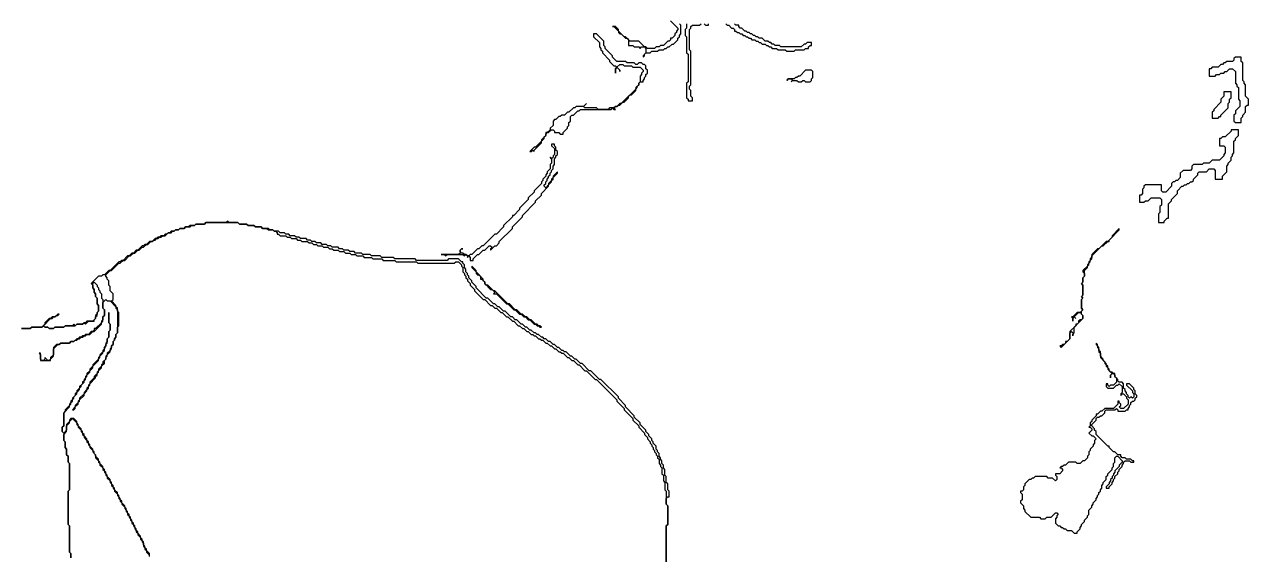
# Model space of a CAD drawing. Header units: metres. Extents: x 0 to 1000, y 0 to 1405.
# Drawn here: x 401.7 to 612.5, y 959.8 to 1051.1 of the extents above; entities that cross this region are included whole.
import ezdxf

# ---------------------------------------------------------------- set-up
doc = ezdxf.new("R2010")
doc.units = ezdxf.units.M

msp = doc.modelspace()

# ---------------------------------------------------------------- linework, layer by layer
for points in [[(513, 1051.75), (514.25, 1050.5), (514.25, 1050.25), (514, 1050), (514, 1049.75), (513.75, 1049.5), (513.75, 1049.25), (513.25, 1048.75), (513, 1048.75), (513, 1048.5), (512.75, 1048.25), (512.5, 1048.25), (511.75, 1047.5), (511.25, 1047.5), (511, 1047.25), (510.5, 1047.25), (510.25, 1047), (509, 1047), (508.75, 1047.25), (508.5, 1047.25), (507.5, 1048.25), (506, 1048.25), (505.25, 1049), (505, 1049), (504, 1050), (504, 1050.25), (503.5, 1050.75), (503, 1050.75), (503.25, 1050.75), (504, 1050), (504, 1049.75), (504.25, 1049.5), (504.5, 1049.5), (505.25, 1048.75), (505.5, 1048.75), (505.75, 1048.5), (505.75, 1047.5), (506.5, 1047.5), (506.75, 1047.25), (507.5, 1047.25), (507.75, 1047), (508, 1047.25), (508.5, 1047.25), (508.75, 1047), (508.75, 1046.25), (508.25, 1045.75), (508.25, 1045.5), (508.5, 1045.75), (508.5, 1046), (508.75, 1046.25), (509.5, 1046.25), (509.75, 1046.5), (510.75, 1046.5), (511, 1046.75), (511.75, 1046.75), (512, 1047), (512.25, 1047), (512.5, 1047.25), (512.75, 1047.25), (513.25, 1047.75), (513.5, 1047.75), (514.25, 1048.5), (514.25, 1048.75), (514.5, 1049), (514.5, 1049.25), (514.75, 1049.5), (514.75, 1051), (514.5, 1051.25)], [(515.75, 1051.25), (515.75, 1050.5), (515.5, 1050.25), (515.5, 1049.25), (515.75, 1049), (515.75, 1046.25), (516, 1046), (516, 1041.25), (515.75, 1041), (515.75, 1038.5), (516, 1038.25), (516, 1038), (516.75, 1038), (516.75, 1038.5), (516.5, 1038.75), (516.5, 1039.75), (516.25, 1040), (516.25, 1040.5), (516.5, 1040.75), (516.5, 1046.5), (516.25, 1046.75), (516.25, 1050.25), (516.5, 1050.5), (516.5, 1050.75), (516.75, 1051), (518, 1051), (518.25, 1051.25)], [(518.75, 1051.25), (519, 1051), (519.5, 1051), (519.5, 1051.25)], [(522.5, 1051.25), (522.75, 1051), (523, 1051), (523.5, 1050.5), (523.75, 1050.5), (524, 1050.25), (524, 1050), (524.25, 1050), (524.5, 1049.75), (524.75, 1049.75), (525, 1049.5), (525.25, 1049.5), (525.5, 1049.25), (525.75, 1049.25), (526, 1049), (526.25, 1049), (526.5, 1048.75), (526.75, 1048.75), (527, 1048.5), (527.5, 1048.5), (527.75, 1048.25), (528, 1048.25), (528.25, 1048), (528.5, 1048), (528.75, 1047.75), (529.25, 1047.75), (529.5, 1047.5), (529.75, 1047.5), (530, 1047.25), (530.25, 1047.25), (530.5, 1047), (531.25, 1047), (531.5, 1046.75), (532.75, 1046.75), (533, 1046.5), (534.25, 1046.5), (534.5, 1046.75), (536, 1046.75), (536.25, 1047), (536.75, 1047), (536.75, 1047.25), (537, 1047.5), (537.25, 1047.5), (537.25, 1048), (536.5, 1048), (536.25, 1047.75), (536, 1047.75), (535.5, 1047.25), (532, 1047.25), (531.75, 1047.5), (531, 1047.5), (530.75, 1047.75), (530.5, 1047.75), (530.25, 1048), (530, 1048), (529.75, 1048.25), (529.25, 1048.25), (528.75, 1048.75), (528.25, 1048.75), (528, 1049), (527.75, 1049), (527.5, 1049.25), (527.25, 1049.25), (527, 1049.5), (526.75, 1049.5), (526.5, 1049.75), (526.25, 1049.75), (526, 1050), (525.75, 1050), (525.25, 1050.5), (525, 1050.5), (524.75, 1050.75), (524.75, 1051), (524.25, 1051), (524, 1051.25)], [(512.25, 954.75), (512.25, 964.75), (512.5, 965), (512.5, 968.25), (512.25, 968.5), (512.25, 969.5), (512.5, 969.75), (512.75, 969.75), (512.75, 970.75), (512.5, 971), (512.5, 972), (512.25, 972.25), (512.25, 973.25), (512, 973.5), (512, 974.5), (511.75, 974.75), (511.75, 975.25), (511.5, 975.5), (511.5, 976), (511.25, 976.25), (511.25, 976.5), (511, 976.75), (511, 977.25), (510.75, 977.5), (510.75, 977.75), (510.5, 978), (510.5, 978.5), (510, 979), (510, 979.25), (509.75, 979.5), (509.75, 979.75), (509.25, 980.25), (509.25, 980.5), (508.75, 981), (508.75, 981.25), (507.75, 982.25), (507.75, 982.5), (506.75, 983.5), (506.75, 983.75), (505.25, 985.25), (505.25, 985.5), (504, 986.75), (504, 987), (501, 990), (500.75, 990), (499.25, 991.5), (499, 991.5), (497.75, 992.75), (497.5, 992.75), (496.75, 993.5), (496.5, 993.5), (496, 994), (495.75, 994), (495, 994.75), (494.75, 994.75), (494.5, 995), (494.25, 995), (493.75, 995.5), (493.5, 995.5), (493, 996), (492.75, 996), (492.25, 996.5), (492, 996.5), (491.5, 997), (491.25, 997), (491, 997.25), (490.75, 997.25), (490.25, 997.75), (490, 997.75), (489.75, 998), (489.5, 998), (489, 998.5), (488.75, 998.5), (488.25, 999), (488, 999), (487.5, 999.5), (487.25, 999.5), (486.5, 1000.25), (486.25, 1000.25), (485.75, 1000.75), (485.5, 1000.75), (484.5, 1001.75), (484.25, 1001.75), (483.5, 1002.5), (483.25, 1002.5), (482.75, 1003), (482.5, 1003), (481.5, 1004), (481.25, 1004), (479.5, 1005.75), (479.5, 1006), (478.75, 1006.75), (478.75, 1007), (478.25, 1007.5), (478.25, 1007.75), (478, 1008), (478, 1008.25), (477.75, 1008.5), (477.75, 1009), (477.5, 1009.25), (477.5, 1009.75), (477.25, 1010), (477.25, 1010.25), (477, 1010.25), (476.5, 1010.75), (474.75, 1010.75), (474.5, 1010.5), (469.25, 1010.5), (469, 1010.75), (465.5, 1010.75), (465.25, 1011), (463.25, 1011), (463, 1011.25), (461.5, 1011.25), (461.25, 1011.5), (460, 1011.5), (459.75, 1011.75), (458.75, 1011.75), (458.5, 1012), (457.75, 1012), (457.5, 1012.25), (456.75, 1012.25), (456.5, 1012.5), (456, 1012.5), (455.75, 1012.75), (454.75, 1012.75), (454.5, 1013), (454, 1013), (453.75, 1013.25), (453, 1013.25), (452.75, 1013.5), (452, 1013.5), (451.75, 1013.75), (451.25, 1013.75), (451, 1014), (450.5, 1014), (450.25, 1014.25), (449.25, 1014.25), (449, 1014.5), (448.5, 1014.5), (448.25, 1014.75), (447.5, 1014.75), (447.25, 1015), (446.75, 1015), (446.5, 1015.25), (445.75, 1015.25), (445.5, 1015.5), (444.75, 1015.5), (444.5, 1015.75), (444, 1015.75), (443.75, 1016), (442.75, 1016), (442.5, 1016.25), (441.5, 1016.25), (441.25, 1016.5), (440.25, 1016.5), (440, 1016.75), (438.75, 1016.75), (438.5, 1017), (437, 1017), (436.75, 1017.25), (436.5, 1017), (433, 1017), (432.75, 1016.75), (431.25, 1016.75), (431, 1016.5), (430.25, 1016.5), (430, 1016.25), (429.5, 1016.25), (429.25, 1016), (428.5, 1016), (428.25, 1015.75), (427.75, 1015.75), (427.5, 1015.5), (427, 1015.5), (426.75, 1015.25), (426.5, 1015.25), (426.25, 1015), (426, 1015), (425.75, 1014.75), (425.25, 1014.75), (425, 1014.5), (424.75, 1014.5), (424.5, 1014.25), (424.25, 1014.25), (423.75, 1013.75), (423.25, 1013.75), (422.75, 1013.25), (422.5, 1013.25), (422.25, 1013), (422, 1013), (421.25, 1012.25), (421, 1012.25), (420.5, 1011.75), (420.25, 1011.75), (419.75, 1011.25), (419.5, 1011.25), (418.75, 1010.5), (418.5, 1010.5), (418.25, 1010.25), (418, 1010.25), (416.5, 1008.75), (416.25, 1008.75), (415.5, 1008), (415.25, 1008), (415, 1007.75), (414.5, 1007.75), (413.25, 1006.5), (413.5, 1006.25), (413.5, 1005.75), (413.75, 1005.5), (413.75, 1005), (414, 1004.75), (414, 1004.25), (414.25, 1004), (414.25, 1003), (414.5, 1002.75), (414.5, 1001.75), (414.25, 1001.5), (414.25, 1001.25), (414, 1001), (414, 1000.5), (413.5, 1000), (412.5, 1000), (412.25, 999.75), (412, 999.75), (411.75, 999.5), (410.75, 999.5), (410.5, 999.25), (410.25, 999.5), (410, 999.25), (408.75, 999.25), (408.5, 999), (407, 999), (406.75, 998.75), (406, 998.75), (405.75, 999), (405.25, 999), (405, 999.25), (406.25, 1000.5), (406.5, 1000.5), (406.75, 1000.75), (407, 1000.75), (407.25, 1001), (407.5, 1001), (407.75, 1001.25), (407.5, 1001.25), (407, 1000.75), (406.5, 1000.75), (406.25, 1000.5), (406, 1000.5), (405.25, 999.75), (405.25, 999.5), (404.75, 999), (403, 999), (402.75, 998.75), (401.25, 998.75)], [(401.25, 998.75), (402.75, 998.75), (403, 999), (404.75, 999), (405, 999.25), (405.25, 999), (405.75, 999), (406, 998.75), (406.75, 998.75), (407, 999), (408.5, 999), (408.75, 999.25), (410.5, 999.25), (410.75, 999.5), (411.75, 999.5), (412, 999.75), (412.25, 999.5), (412.75, 1000), (413.75, 1000), (413.75, 1000.25), (414, 1000.5), (414, 1000.75), (414.25, 1001), (414.25, 1001.5), (414.5, 1001.75), (414.5, 1002.75), (414.25, 1003), (414.25, 1004), (414, 1004.25), (414, 1004.75), (413.75, 1005), (413.75, 1005.5), (413.5, 1005.75), (413.5, 1006.5), (413.75, 1006.75), (414.25, 1006.25), (414.25, 1006), (414.5, 1005.75), (414.5, 1005.5), (414.75, 1005.25), (414.75, 1005), (415, 1004.75), (415, 1004), (415.25, 1003.75), (415.25, 1002.25), (415.5, 1002), (415.5, 1001), (415.25, 1000.75), (415.25, 1000.25), (415, 1000), (415, 999.75), (414, 998.75), (413.75, 998.75), (413.75, 998.5), (413.5, 998.25), (413.25, 998.25), (412.75, 997.75), (412.25, 997.75), (412, 997.5), (411.75, 997.5), (411.5, 997.25), (411.25, 997.25), (411, 997), (410.75, 997), (410.25, 996.5), (409.75, 996.5), (409.5, 996.25), (408, 996.25), (407.75, 996), (407.25, 996), (406.75, 995.5), (406.75, 994.25), (406.25, 993.75), (406.25, 993.5), (406, 993.25), (405.75, 993.25), (405.25, 993.75), (405.25, 993.5), (405, 993.25), (404.75, 993.25), (404.5, 993.5), (404.5, 994.5), (404.25, 994.5), (404.5, 994.25), (404.5, 993.25), (406.25, 993.25), (406.25, 993.5), (406.75, 994), (406.75, 995.25), (407.5, 996), (407.75, 996), (408, 996.25), (409.5, 996.25), (409.75, 996.5), (410.25, 996.5), (410.5, 996.75), (410.75, 996.75), (411, 997), (411.25, 997), (411.5, 997.25), (411.75, 997.25), (412, 997.5), (412.25, 997.5), (412.5, 997.75), (413, 997.75), (413.5, 998.25), (413.75, 998.25), (415, 999.5), (415, 999.75), (415.25, 1000), (415.25, 1000.75), (415.5, 1001), (415.5, 1002), (415.25, 1002.25), (415.25, 1003.25), (415.75, 1003.75), (416, 1003.5), (416.5, 1003.5), (417.5, 1002.5), (417.5, 1002.25), (417.75, 1002), (417.75, 998), (417.5, 997.75), (417.5, 997.25), (417.25, 997), (417.25, 996.75), (417, 996.5), (417, 996), (416.75, 995.75), (416.75, 995.5), (416.5, 995.25), (416.5, 995), (416, 994.5), (416, 994.25), (415.75, 994), (415.75, 993.5), (415.25, 993), (415.25, 992.75), (415, 992.5), (415, 992.25), (414.5, 991.75), (414.5, 991.5), (414.25, 991.25), (414.25, 991), (413.75, 990.5), (413.75, 990.25), (413, 989.5), (413, 989.25), (412.75, 989), (412.75, 988.75), (412.5, 988.5), (412.5, 988.25), (412, 987.75), (412, 987.5), (411.25, 986.75), (411.25, 986.5), (411, 986.25), (411, 986), (410.5, 985.5), (410.5, 985.25), (410, 984.75), (410.25, 984.75), (410.5, 985), (410.5, 985.25), (411, 985.75), (411, 986), (411.25, 986.25), (411.25, 986.5), (412, 987.25), (412, 987.5), (412.5, 988), (412.5, 988.25), (412.75, 988.5), (412.75, 988.75), (413, 989), (413, 989.25), (414, 990.25), (414, 990.5), (414.25, 990.75), (414.25, 991), (414.5, 991.25), (414.5, 991.5), (415, 992), (415, 992.25), (415.5, 992.75), (415.5, 993.25), (415.75, 993.5), (415.75, 993.75), (416, 994), (416, 994.25), (416.5, 994.75), (416.5, 995), (416.75, 995.25), (416.75, 995.75), (417, 996), (417, 996.5), (417.25, 996.75), (417.25, 997), (417.5, 997.25), (417.5, 997.75), (417.75, 998), (417.75, 999), (418, 999.25), (418, 1001.5), (417.75, 1001.75), (417.75, 1002.25), (417.5, 1002.5), (417.5, 1002.75), (416.75, 1003.5), (417, 1003.75), (417, 1004.75), (416.5, 1005.25), (416.5, 1006), (416.25, 1006.25), (416.25, 1007), (416, 1007.25), (416, 1007.5), (415.75, 1007.75), (415.75, 1008), (416.5, 1008.75), (416.75, 1008.75), (418, 1010), (418.25, 1010), (418.75, 1010.5), (419, 1010.5), (419.75, 1011.25), (420, 1011.25), (420.5, 1011.75), (420.75, 1011.75), (421.25, 1012.25), (421.5, 1012.25), (422, 1012.75), (422.25, 1012.75), (422.75, 1013.25), (423, 1013.25), (423.5, 1013.75), (423.75, 1013.75), (424, 1014), (424.25, 1014), (424.5, 1014.25), (424.75, 1014.25), (425, 1014.5), (425.25, 1014.5), (425.5, 1014.75), (426, 1014.75), (426.5, 1015.25), (427, 1015.25), (427.25, 1015.5), (427.5, 1015.5), (427.75, 1015.75), (428.25, 1015.75), (428.5, 1016), (429.25, 1016), (429.5, 1016.25), (430.25, 1016.25), (430.5, 1016.5), (431, 1016.5), (431.25, 1016.75), (432.75, 1016.75), (433, 1017), (438.5, 1017), (438.75, 1016.75), (440, 1016.75), (440.25, 1016.5), (441.25, 1016.5), (441.5, 1016.25), (442.5, 1016.25), (442.75, 1016), (443.5, 1016), (443.75, 1015.75), (444.5, 1015.75), (444.75, 1015.5), (445, 1015.5), (445.25, 1015.25), (445.25, 1015), (445.5, 1015), (445.75, 1014.75), (446.75, 1014.75), (447, 1014.5), (447.5, 1014.5), (447.75, 1014.25), (448.5, 1014.25), (448.75, 1014), (449.25, 1014), (449.5, 1013.75), (450.5, 1013.75), (450.75, 1013.5), (451.25, 1013.5), (451.5, 1013.25), (452, 1013.25), (452.25, 1013), (453, 1013), (453.25, 1012.75), (454, 1012.75), (454.25, 1012.5), (454.75, 1012.5), (455, 1012.25), (455.75, 1012.25), (456, 1012), (456.75, 1012), (457, 1011.75), (457.75, 1011.75), (458, 1011.5), (458.75, 1011.5), (459, 1011.25), (460, 1011.25), (460.25, 1011), (461.5, 1011), (461.75, 1010.75), (463.25, 1010.75), (463.5, 1010.5), (465.5, 1010.5), (465.75, 1010.25), (469.25, 1010.25), (469.5, 1010), (475.75, 1010), (476, 1010.25), (476.5, 1010.25), (477, 1009.75), (477, 1009.5), (477.25, 1009.25), (477.25, 1008.5), (477.5, 1008.25), (477.5, 1008), (477.75, 1007.75), (477.75, 1007.5), (478, 1007.25), (478, 1007), (478.5, 1006.5), (478.5, 1006.25), (479.25, 1005.5), (479.25, 1005.25), (480.75, 1003.75), (481, 1003.75), (482, 1002.75), (482.25, 1002.75), (482.75, 1002.25), (483, 1002.25), (483.75, 1001.5), (484, 1001.5), (484.75, 1000.75), (485, 1000.75), (485.75, 1000), (486, 1000), (486.75, 999.25), (487, 999.25), (487.5, 998.75), (487.75, 998.75), (488.25, 998.25), (488.5, 998.25), (489, 997.75), (489.25, 997.75), (489.5, 997.5), (489.75, 997.5), (490.25, 997), (490.5, 997), (490.75, 996.75), (491, 996.75), (491.5, 996.25), (491.75, 996.25), (492.25, 995.75), (492.5, 995.75), (493, 995.25), (493.25, 995.25), (493.75, 994.75), (494, 994.75), (494.25, 994.5), (494.5, 994.5), (495.25, 993.75), (495.5, 993.75), (496, 993.25), (496.25, 993.25), (497, 992.5), (497.25, 992.5), (498.25, 991.5), (498.5, 991.5), (500, 990), (500.25, 990), (503.75, 986.5), (503.75, 986.25), (505, 985), (505, 984.75), (506.5, 983.25), (506.5, 983), (507.5, 982), (507.5, 981.75), (508.5, 980.75), (508.5, 980.5), (509, 980), (509, 979.75), (509.5, 979.25), (509.5, 979), (509.75, 978.75), (509.75, 978.5), (510, 978.25), (510, 978), (510.25, 977.75), (510.25, 977.5), (510.5, 977.25), (510.5, 977), (510.75, 976.75), (510.75, 976.5), (511, 976.25), (511, 975.5), (511.25, 975.25), (511.25, 975), (511.5, 974.75), (511.5, 973.75), (511.75, 973.5), (511.75, 972.5), (512, 972.25), (512, 971), (512.25, 970.75), (512.25, 968.5), (512.5, 968.25), (512.5, 965), (512.25, 964.75), (512.25, 954.75)], [(423.25, 959.5), (423.25, 960), (422.75, 960.5), (422.75, 960.75), (422.5, 961), (422.5, 961.25), (422.25, 961.5), (422.25, 962), (422, 962.25), (422, 962.5), (421.75, 962.75), (421.75, 963), (421.25, 963.5), (421.25, 963.75), (421, 964), (421, 964.25), (420.75, 964.5), (420.75, 964.75), (420.5, 965), (420.5, 965.25), (420.25, 965.5), (420.25, 965.75), (420, 966), (420, 966.25), (419.75, 966.5), (419.75, 966.75), (419.5, 967), (419.5, 967.25), (419.25, 967.5), (419.25, 967.75), (419, 968), (419, 968.25), (418.5, 968.75), (418.5, 969), (418.25, 969.25), (418.25, 969.5), (418, 969.75), (418, 970), (417.75, 970.25), (417.75, 970.5), (417.25, 971), (417.25, 971.25), (417, 971.5), (417, 971.75), (416.75, 972), (416.75, 972.25), (416.5, 972.5), (416.5, 972.75), (416, 973.25), (416, 973.5), (415.75, 973.75), (415.75, 974), (415.5, 974.25), (415.5, 974.5), (415.25, 974.75), (415.25, 975), (414.75, 975.5), (414.75, 975.75), (414.5, 976), (414.5, 976.25), (414, 976.75), (414, 977), (413.75, 977.25), (413.75, 977.5), (413.5, 977.75), (413.5, 978), (413, 978.5), (413, 978.75), (412.75, 979), (412.75, 979.25), (412.5, 979.5), (412.5, 979.75), (412, 980.25), (412, 980.5), (411.75, 980.75), (411.75, 981), (411.5, 981.25), (411.5, 981.5), (411, 982), (411, 982.25), (410.75, 982.5), (410.75, 982.75), (410.25, 983.25), (409.75, 983.25), (409.5, 983), (409.5, 982.75), (409, 982.25), (409, 981.25), (408.5, 980.75), (408.25, 981), (408.25, 981.75), (408.5, 982), (408.5, 984.25), (409.5, 985.25), (409.5, 985.5), (409.75, 985.75), (409.75, 986), (410, 986.25), (410, 986.5), (410.25, 986.75), (410.25, 987), (410.75, 987.5), (410.75, 987.75), (411.25, 988.25), (411.25, 988.5), (411.5, 988.75), (411.5, 989), (412, 989.5), (412, 989.75), (412.25, 990), (412.25, 990.25), (412.5, 990.5), (412.5, 990.75), (413, 991.25), (413, 991.5), (413.5, 992), (413.5, 992.25), (414.5, 993.25), (414.5, 993.5), (414.75, 993.75), (414.75, 994), (415.25, 994.5), (415.25, 994.75), (415.5, 995), (415.5, 995.5), (415.75, 995.75), (415.75, 996), (416, 996.25), (416, 997), (416.25, 997.25), (416.25, 998.25), (416.5, 998.5), (416.5, 999.5), (416.25, 999.75), (416.25, 1001.5), (416.25, 999.75), (416.5, 999.5), (416.5, 998.5), (416.25, 998.25), (416.25, 997.25), (416, 997), (416, 996.5), (415.75, 996.25), (415.75, 995.75), (415.5, 995.5), (415.5, 995.25), (415.25, 995), (415.25, 994.75), (414.75, 994.25), (414.75, 994), (414.5, 993.75), (414.5, 993.5), (413.5, 992.5), (413.5, 992.25), (413, 991.75), (413, 991.5), (412.5, 991), (412.5, 990.75), (412.25, 990.5), (412.25, 990.25), (412, 990), (412, 989.75), (411.75, 989.5), (411.75, 989.25), (411.25, 988.75), (411.25, 988.5), (410.75, 988), (410.75, 987.75), (410.5, 987.5), (410.5, 987.25), (410, 986.75), (410, 986.5), (409.75, 986.25), (409.75, 986), (409.5, 985.75), (409.5, 985.5), (408.75, 984.75), (408.75, 984.5), (408.5, 984.25), (408.5, 982), (408.25, 981.75), (408.25, 981), (408.5, 980.75), (408.5, 979.5), (408.75, 979.25), (408.75, 978.25), (409, 978), (409, 977), (409.25, 976.75), (409.25, 975.75), (409.5, 975.5), (409.5, 971), (409.25, 970.75), (409.25, 965), (409.5, 964.75), (409.5, 960.25), (409.75, 960), (409.75, 959.25)], [(409.75, 959.25), (409.75, 960), (409.5, 960.25), (409.5, 964.75), (409.25, 965), (409.25, 970.75), (409.5, 971), (409.5, 975.5), (409.25, 975.75), (409.25, 976.75), (409, 977), (409, 978), (408.75, 978.25), (408.75, 979.25), (408.5, 979.5), (408.5, 980.5), (409, 981), (409, 982), (409.5, 982.5), (409.5, 982.75), (410, 983.25), (410.75, 982.5), (410.75, 982.25), (411, 982), (411, 981.75), (411.5, 981.25), (411.5, 981), (411.75, 980.75), (411.75, 980.5), (412, 980.25), (412, 980), (412.5, 979.5), (412.5, 979.25), (412.75, 979), (412.75, 978.75), (413, 978.5), (413, 978.25), (413.5, 977.75), (413.5, 977.5), (414, 977), (414, 976.5), (414.5, 976), (414.5, 975.75), (414.75, 975.5), (414.75, 975.25), (415.25, 974.75), (415.25, 974.5), (415.5, 974.25), (415.5, 974), (415.75, 973.75), (415.75, 973.5), (416, 973.25), (416, 973), (416.5, 972.5), (416.5, 972.25), (416.75, 972), (416.75, 971.75), (417, 971.5), (417, 971.25), (417.25, 971), (417.25, 970.75), (417.75, 970.25), (417.75, 970), (418, 969.75), (418, 969.5), (418.25, 969.25), (418.25, 969), (418.5, 968.75), (418.5, 968.5), (419, 968), (419, 967.75), (419.25, 967.5), (419.25, 967.25), (419.5, 967), (419.5, 966.75), (419.75, 966.5), (419.75, 966.25), (420, 966), (420, 965.75), (420.25, 965.5), (420.25, 965.25), (420.5, 965), (420.5, 964.75), (420.75, 964.5), (420.75, 964.25), (421, 964), (421, 963.75), (421.25, 963.5), (421.25, 963.25), (421.75, 962.75), (421.75, 962.5), (422, 962.25), (422, 962), (422.25, 961.75), (422.25, 961.25), (422.5, 961), (422.5, 960.75), (422.75, 960.5), (422.75, 960.25), (423.25, 959.75)]]:
    msp.add_lwpolyline(points)
for points in [[(499.75, 1049.5), (499.75, 1049), (500.75, 1048), (500.75, 1047.25), (501, 1047), (501, 1046.75), (501.25, 1046.5), (501.25, 1046.25), (502.5, 1045), (502.5, 1044.75), (503.25, 1044), (503.5, 1044), (503.75, 1043.75), (503.5, 1043.5), (503.5, 1042.75), (503.5, 1043.5), (503.75, 1043.75), (504.25, 1043.25), (504.25, 1043), (504.25, 1043.25), (503.75, 1043.75), (504.25, 1044.25), (504.75, 1044.25), (505, 1044), (506.25, 1044), (506.5, 1043.75), (507.75, 1043.75), (508.25, 1043.25), (508.25, 1043), (508, 1042.75), (508, 1042.5), (507.75, 1042.25), (507.75, 1041.25), (507.5, 1041), (507.5, 1040.75), (507, 1040.25), (507, 1040), (504.5, 1037.5), (504.25, 1037.5), (503.75, 1037), (503.5, 1037), (503.25, 1036.75), (502.5, 1036.75), (502.25, 1036.5), (500.5, 1036.5), (500.25, 1036.75), (498.25, 1036.75), (498, 1037), (498.5, 1037.5), (498, 1037), (496.75, 1037), (496.5, 1036.75), (496.25, 1036.75), (495.5, 1036), (495.25, 1036), (494.75, 1035.5), (494.25, 1035.5), (494, 1035.25), (493.75, 1035.25), (493.25, 1034.75), (493, 1034.75), (492.75, 1034.5), (492.75, 1033.75), (492.25, 1033.25), (492.25, 1033), (491.75, 1032.5), (491.5, 1032.5), (491.5, 1032), (490.75, 1031.25), (490.75, 1031), (489.75, 1030), (489.5, 1030), (488.75, 1029.25), (489, 1029.25), (489.25, 1029.5), (489.5, 1029.25), (489.5, 1029.5), (490.75, 1030.75), (490.75, 1031), (491.25, 1031.5), (491.25, 1031.75), (491.5, 1032), (491.5, 1032.25), (491.75, 1032.5), (492, 1032.5), (492.5, 1033), (492.75, 1033), (493, 1032.75), (493, 1032.5), (493.75, 1032.5), (494, 1032.25), (494.5, 1032.25), (494.5, 1032.5), (495.25, 1033.25), (495.25, 1033.5), (495.5, 1033.75), (495.5, 1034.25), (495.75, 1034.5), (495.75, 1035.25), (496, 1035.5), (496.25, 1035.5), (497, 1036.25), (497.25, 1036.25), (497.5, 1036.5), (502.75, 1036.5), (503, 1036.75), (503.25, 1036.5), (503.5, 1036.5), (503.25, 1036.75), (503.5, 1037), (503.75, 1037), (504, 1037.25), (504.25, 1037.25), (504.75, 1037.75), (505, 1037.75), (505.75, 1038.5), (505.75, 1038.75), (506, 1039), (506.25, 1039), (507, 1039.75), (507, 1040), (507.25, 1040.25), (507.25, 1040.5), (507.5, 1040.75), (507.5, 1041), (507.75, 1041.25), (508.25, 1041.25), (508.25, 1041.5), (508.5, 1041.75), (508.5, 1042), (508.75, 1042.25), (508.75, 1042.5), (509, 1042.75), (509, 1043.25), (508.75, 1043.5), (508.75, 1044), (508.5, 1044.25), (508.25, 1044.25), (508, 1044.5), (507.5, 1044.5), (507.25, 1044.25), (507, 1044.25), (506.75, 1044.5), (505.5, 1044.5), (505.25, 1044.75), (503.75, 1044.75), (503, 1045.5), (503, 1045.75), (501.75, 1047), (501.75, 1047.25), (501.5, 1047.5), (501.5, 1048.25), (500.25, 1049.5)], [(610.25, 1045.5), (610, 1045.25), (610, 1045), (609.75, 1044.75), (608.75, 1044.75), (608.5, 1044.5), (608.25, 1044.5), (608, 1044.25), (607.75, 1044.25), (607.25, 1043.75), (606.25, 1043.75), (606, 1043.5), (605.75, 1043.5), (605.75, 1042.25), (606.75, 1042.25), (607, 1042.5), (607.5, 1042.5), (607.75, 1042.75), (608.25, 1042.75), (608.5, 1043), (608.75, 1043), (609.25, 1043.5), (609.75, 1043.5), (610.25, 1043), (610.25, 1041), (610.5, 1040.75), (610.5, 1040.5), (610.75, 1040.25), (610.75, 1038.25), (611, 1038), (611, 1037), (610.25, 1036.25), (610.25, 1035.75), (610, 1035.5), (610, 1034.5), (610.25, 1034.25), (611.25, 1034.25), (611.25, 1035), (611.5, 1035.25), (611.5, 1035.5), (612, 1036), (612, 1037), (612.25, 1037.25), (612.5, 1037.25), (612.5, 1038.25), (612, 1038.75), (612, 1040.75), (611.75, 1041), (611.75, 1041.25), (611.5, 1041.5), (611.5, 1044.5), (611.25, 1044.75), (611.25, 1045.5)], [(536.25, 1043.25), (535.25, 1042.25), (535, 1042.25), (534.75, 1042), (534.5, 1042), (534.25, 1041.75), (533.25, 1041.75), (533, 1041.5), (533.25, 1041.75), (533.75, 1041.75), (534, 1041.5), (533.75, 1041.25), (534, 1041.5), (534.75, 1041.5), (535, 1041.25), (535.5, 1041.25), (535.75, 1041.5), (536, 1041.5), (536.25, 1041.25), (537, 1041.25), (537.25, 1041.5), (537.25, 1041.75), (537.5, 1042), (537.5, 1043), (537.25, 1043.25)], [(608.25, 1039.5), (608.25, 1038.75), (607.75, 1038.25), (607.75, 1037.75), (606.5, 1036.5), (606.5, 1036.25), (606.25, 1036), (606.25, 1035), (607.25, 1035), (607.5, 1035.25), (607.75, 1035.25), (607.75, 1035.5), (609, 1036.75), (609, 1037.5), (609.25, 1037.75), (609.25, 1038.25), (609.5, 1038.5), (609.5, 1039.5)], [(609.5, 1033), (609.5, 1032.75), (608.5, 1031.75), (608, 1031.75), (607.75, 1031.5), (607.5, 1031.5), (607.5, 1030.25), (608.25, 1030.25), (608.5, 1030), (608.5, 1029), (608.25, 1028.75), (608.25, 1028.5), (607.5, 1027.75), (606.25, 1027.75), (605.75, 1027.25), (604.75, 1027.25), (604.5, 1027), (603, 1027), (602.75, 1026.75), (602.75, 1026.25), (602.5, 1026), (601.25, 1026), (600.75, 1025.5), (600.75, 1024.75), (600.25, 1024.25), (600, 1024.25), (599.75, 1024), (599.5, 1024), (599.25, 1023.75), (599.25, 1023.25), (598.25, 1022.25), (597.75, 1022.25), (597.5, 1022.5), (597.5, 1023.5), (594.75, 1023.5), (594.5, 1023.25), (594.5, 1023), (594.25, 1022.75), (594.25, 1022), (594, 1021.75), (593.75, 1021.75), (593.75, 1020.5), (594.5, 1020.5), (594.75, 1020.75), (595.25, 1020.75), (595.75, 1021.25), (597.25, 1021.25), (597.5, 1021), (597.5, 1020), (597.25, 1019.75), (597.25, 1018.75), (597, 1018.5), (597, 1017), (598, 1017), (598, 1017.25), (598.5, 1017.75), (598.75, 1017.75), (598.75, 1020.25), (599.25, 1020.75), (599.25, 1021), (600.25, 1022), (600.25, 1022.5), (601, 1023.25), (601.25, 1023.25), (601.5, 1023.5), (601.75, 1023.5), (602, 1023.75), (602.25, 1023.75), (602.5, 1024), (602.75, 1024), (603, 1024.25), (603, 1024.5), (603.75, 1025.25), (603.75, 1025.5), (604, 1025.75), (605.25, 1025.75), (605.75, 1026.25), (606.5, 1026.25), (606.75, 1026), (606.75, 1024.5), (608, 1024.5), (608, 1025), (608.75, 1025.75), (608.75, 1026.75), (609, 1027), (609, 1027.25), (609.5, 1027.75), (609.5, 1028.25), (609.75, 1028.5), (609.75, 1028.75), (610, 1029), (610, 1031), (610.25, 1031.25), (610.25, 1031.5), (610.75, 1032), (610.75, 1033)], [(492.5, 1030.5), (492.5, 1030.25), (493, 1029.75), (493, 1028.75), (492.75, 1028.5), (492.75, 1028.25), (492.5, 1028), (492.25, 1028.25), (492.5, 1028), (492.5, 1027.25), (492.25, 1027), (492.25, 1026.25), (491.75, 1025.75), (491.75, 1025.5), (491.5, 1025.25), (491.5, 1025), (491, 1024.5), (491, 1024.25), (490.75, 1024), (490.75, 1023.75), (489.5, 1022.5), (489.5, 1022.25), (488.5, 1021.25), (488.5, 1021), (487, 1019.5), (487, 1019.25), (486, 1018.25), (485.75, 1018.25), (485.75, 1018), (484.25, 1016.5), (484.25, 1016.25), (483, 1015), (482.75, 1015), (480.75, 1013), (480.5, 1013), (480, 1012.5), (479.75, 1012.5), (478.75, 1011.5), (478.5, 1011.5), (478.25, 1011.25), (478, 1011.25), (477.75, 1011.5), (477.5, 1011.5), (477.25, 1011.75), (477, 1011.75), (476.75, 1012), (476.75, 1012.25), (477, 1012.5), (477.25, 1012.5), (477, 1012.5), (476.75, 1012.25), (476.75, 1011.75), (476.5, 1011.5), (473.5, 1011.5), (474, 1011.5), (474.25, 1011.25), (474.5, 1011.5), (477.25, 1011.5), (477.5, 1011.25), (477.75, 1011.5), (478, 1011.25), (478, 1011), (478.25, 1011.25), (478.5, 1011), (478.5, 1010.5), (479, 1010.5), (479, 1010.75), (479.75, 1011.5), (480, 1011.5), (480.75, 1012.25), (481, 1012.25), (481.75, 1013), (482, 1013), (482.25, 1012.75), (482, 1012.5), (482, 1012.25), (482.75, 1013), (483, 1013), (483.5, 1013.5), (483.5, 1013.75), (485.75, 1016), (485.75, 1016.25), (487.5, 1018), (487.5, 1018.25), (489.75, 1020.5), (489.75, 1020.75), (490.75, 1021.75), (490.75, 1022), (492, 1023.25), (492, 1023.5), (492.5, 1024), (492.5, 1024.25), (492.75, 1024.5), (492.75, 1024.75), (493.5, 1025.5), (493.5, 1025.75), (492.75, 1025), (492.75, 1024.75), (492.5, 1024.5), (492.5, 1024.25), (492, 1023.75), (492, 1023.5), (491.5, 1023), (491.25, 1023.25), (491.25, 1023.5), (491.5, 1023.75), (491.5, 1024), (491.75, 1024.25), (491.75, 1024.5), (492, 1024.75), (492, 1025), (492.25, 1025.25), (492.25, 1025.5), (492.5, 1025.75), (492.5, 1026), (492.75, 1026.25), (492.75, 1026.75), (493, 1027), (493, 1028), (493.25, 1028.25), (493.25, 1028.5), (493.5, 1028.75), (493.5, 1029.25), (493.25, 1029.5), (493.25, 1030), (493, 1030.25), (493, 1030.5)], [(590.25, 1016), (589, 1014.75), (589, 1014.5), (588.25, 1013.75), (588, 1013.75), (586.75, 1012.5), (586.5, 1012.5), (585.5, 1011.5), (585.5, 1011), (585.25, 1010.75), (585.25, 1010.5), (585, 1010.25), (585, 1010), (584.75, 1009.75), (584.75, 1009.5), (584, 1008.75), (584, 1008.5), (584.25, 1008.25), (584.25, 1007.75), (584, 1007.5), (584, 1006.75), (583.75, 1006.5), (584, 1006.25), (584, 1004.5), (583.75, 1004.25), (584, 1004), (583.75, 1003.75), (583.75, 1002.25), (584, 1002), (583.5, 1001.5), (583, 1001.5), (582.25, 1000.75), (582, 1000.75), (582.25, 1000.5), (582.25, 1000), (582.25, 1000.5), (582.5, 1000.75), (582.75, 1000.5), (582.5, 1000.75), (583.25, 1001.5), (583.5, 1001.5), (584, 1001), (584, 1000.5), (583.75, 1000.25), (583.5, 1000.25), (583.25, 1000), (583.25, 999.75), (583, 999.5), (582.75, 999.5), (582.75, 999.25), (581.75, 998.25), (581.75, 997), (581.25, 996.5), (581, 996.5), (581, 996.25), (580.75, 996), (580.5, 996), (580.25, 995.75), (580, 995.75), (580.25, 995.5), (581.75, 997), (581.75, 998), (582, 998.25), (582.25, 998), (582.25, 997.5), (582.25, 997.75), (582.5, 998), (582.5, 999), (584, 1000.5), (584, 1001), (583.75, 1001.25), (583.75, 1001.75), (584, 1002), (583.75, 1002.25), (583.75, 1003.75), (584, 1004), (583.75, 1004.25), (584, 1004.5), (584, 1006.25), (583.75, 1006.5), (584, 1006.75), (584, 1007.5), (584.25, 1007.75), (584.25, 1008.75), (584.75, 1009.25), (584.75, 1009.5), (585, 1009.75), (585, 1010), (585.25, 1010.25), (585.25, 1010.5), (585.5, 1010.75), (585.5, 1011.25), (587.25, 1013), (587.5, 1013), (588.25, 1013.75), (588.5, 1013.75), (588.5, 1014), (590.25, 1015.75)], [(478.75, 1009.5), (478.75, 1009.25), (479.5, 1008.5), (479.5, 1008.25), (479.75, 1008), (480, 1008), (480.25, 1007.75), (480.25, 1007.25), (480.5, 1007.25), (481, 1006.75), (481, 1006.5), (482, 1005.5), (482.25, 1005.5), (482.75, 1005), (482.5, 1004.75), (483, 1004.75), (484.75, 1003), (485, 1003), (486, 1002), (486.25, 1002), (487, 1001.25), (487.25, 1001.25), (487.75, 1000.75), (488, 1000.75), (488.5, 1000.25), (488.75, 1000.25), (489.5, 999.5), (489.75, 999.5), (490, 999.25), (490.25, 999.25), (490.5, 999), (490.75, 999), (490.5, 999.25), (490.25, 999.25), (490, 999.5), (489.75, 999.5), (489, 1000.25), (488.75, 1000.25), (488.25, 1000.75), (488, 1000.75), (487.5, 1001.25), (487.25, 1001.25), (486.5, 1002), (486.25, 1002), (485.25, 1003), (485, 1003), (482.75, 1005.25), (482.5, 1005.25), (481.5, 1006.25), (481.25, 1006.25), (481, 1006.5), (481, 1006.75), (480.75, 1007), (480.75, 1007.25), (479.5, 1008.5), (479.5, 1008.75)], [(586.25, 996.25), (586.25, 996), (586.5, 995.75), (586.5, 995.5), (586.75, 995.25), (586.75, 994.75), (587, 994.5), (587, 993.75), (587.75, 993), (587.75, 992.75), (588, 992.5), (588, 992.25), (588.25, 992), (588.25, 991.75), (589, 991), (588.75, 990.75), (588.75, 990.25), (588.75, 990.75), (589, 991), (589.25, 991), (589.5, 990.75), (589.5, 990.5), (589.75, 990.25), (589.75, 989.5), (589.25, 989), (588.75, 989), (588.5, 988.75), (588.25, 989), (588.25, 989.25), (588, 989.25), (588, 988.75), (588.25, 988.5), (589.25, 988.5), (589.75, 989), (590, 989), (590.25, 989.25), (590.75, 988.75), (590.75, 987.75), (590.5, 987.5), (590.5, 987.25), (590.75, 987.5), (591, 987.5), (591.5, 987), (591.5, 986.75), (591.75, 986.5), (591.75, 985.75), (591, 985), (590.5, 985), (590.25, 985.25), (590.5, 985.5), (590.5, 985.75), (590.25, 986), (590.25, 986.25), (590, 986.25), (590, 985.75), (589.25, 985), (587.75, 985), (587.25, 984.5), (587, 984.5), (586.5, 984), (586.25, 984), (586.25, 983.75), (585.5, 983), (585.5, 982.75), (585.25, 982.5), (585.25, 982), (585, 981.75), (585.25, 981.75), (585.5, 981.5), (585.5, 981.25), (585, 980.75), (585.5, 980.25), (585.75, 980.25), (586.25, 979.75), (586, 979.5), (586, 979), (585.75, 978.75), (585.75, 978.5), (585.25, 978), (585.25, 977.75), (585, 977.5), (585, 977), (584.75, 976.75), (584.75, 976.5), (584.25, 976), (584, 976), (583.5, 975.5), (583, 975.5), (582.75, 975.75), (581.5, 975.75), (581, 975.25), (580.75, 975.25), (580.5, 975), (580.25, 975), (580, 974.75), (580.25, 974.75), (580.5, 974.5), (580.5, 974.25), (580, 973.75), (579.25, 973.75), (579.25, 973.5), (579.5, 973.25), (579.5, 972.75), (579.25, 972.5), (578.75, 973), (578, 973), (577.75, 973.25), (575.75, 973.25), (575.5, 973), (575.25, 973), (575, 972.75), (574.75, 972.75), (574, 972), (574, 971.75), (573.75, 971.5), (573.75, 971), (573.5, 970.75), (573.25, 970.75), (573.25, 970.5), (573.5, 970.25), (573.5, 969.25), (573.25, 969), (573.25, 968.75), (573.75, 968.25), (573.75, 967.75), (574, 967.5), (574, 967.25), (575, 966.25), (576.5, 966.25), (576.75, 966), (577.5, 966), (577.75, 966.25), (578.5, 966.25), (579.25, 967), (579.5, 967), (579.75, 966.75), (579.5, 966.5), (579.5, 966.25), (579.25, 966), (579.25, 965.25), (579.75, 964.75), (580, 964.75), (580.25, 964.5), (580.5, 964.5), (580.75, 964.25), (581, 964.25), (581.25, 964), (582, 964), (582.5, 963.5), (583, 963.5), (583, 963.75), (583.5, 964.25), (583.5, 964.5), (583.75, 964.75), (583.75, 965), (584.25, 965.5), (584.25, 965.75), (584.75, 966.25), (584.75, 966.5), (585, 966.75), (585, 967.5), (585.5, 968), (585.5, 968.25), (585.75, 968.5), (585.75, 968.75), (586.25, 969.25), (586.25, 969.5), (586.5, 969.75), (586.5, 970), (586.75, 970.25), (586.75, 970.5), (587, 970.75), (587, 971), (587.25, 971.25), (587.25, 971.75), (587.5, 972), (587.5, 972.25), (588, 972.75), (588, 973.25), (588.25, 973.5), (588.25, 973.75), (589, 974.5), (589, 974.75), (589.25, 975), (589.25, 975.5), (589.5, 975.75), (589.5, 976.5), (589.75, 976.75), (590, 976.75), (590.75, 976), (590.75, 975.75), (590.25, 975.25), (590.25, 975), (589.5, 974.25), (589.5, 974), (589.25, 973.75), (589.25, 973.5), (589, 973.25), (589, 973), (588.75, 972.75), (588.75, 972.5), (588.5, 972.25), (588.5, 972), (588, 971.5), (588, 971.25), (588.5, 971.25), (588.5, 971.5), (589, 972), (589, 972.25), (589.25, 972.5), (589.25, 972.75), (589.5, 973), (589.5, 973.25), (590, 973.75), (590, 974), (590.25, 974.25), (590.25, 974.5), (590.75, 975), (590.75, 975.25), (591, 975.5), (591, 975.75), (591.25, 976), (592, 976), (592.25, 975.75), (592.75, 975.75), (592.75, 976), (592.5, 976), (592.25, 976.25), (591.5, 976.25), (591.25, 976.5), (590.75, 976.5), (590.5, 976.75), (590.5, 977), (590, 977), (589.5, 977.5), (589.25, 977.5), (588.5, 978.25), (588.5, 978.5), (588.25, 978.5), (586.25, 980.5), (586.25, 981), (586, 981.25), (586, 981.5), (585.5, 982), (585.5, 982.25), (586.25, 983), (586.25, 983.25), (586.5, 983.5), (586.75, 983.5), (587, 983.75), (587.25, 983.75), (587.75, 984.25), (587.75, 984.5), (588, 984.75), (589.5, 984.75), (589.75, 985), (590, 984.75), (590, 984.5), (591.25, 984.5), (591.5, 984.75), (591.75, 984.75), (591.75, 985), (592, 985.25), (592, 985.5), (592.25, 985.75), (592.25, 986), (592.5, 986.25), (592.75, 986.25), (593, 986.5), (593, 986.75), (593.25, 987), (593.25, 987.25), (593, 987.5), (593, 988), (592.75, 988.25), (592.75, 988.5), (592, 989.25), (591.5, 989.25), (591.5, 989), (592.5, 988), (592.5, 987.75), (592.75, 987.5), (592.75, 987), (592.5, 986.75), (592.25, 987), (592, 986.75), (591.75, 987), (591.75, 987.25), (591.5, 987.5), (591.5, 987.75), (591.25, 988), (591.25, 988.25), (591, 988.5), (591, 989.25), (590.75, 989.5), (590.25, 989.5), (590, 989.75), (590, 990), (589.5, 990.5), (589.5, 991), (589.25, 991), (589, 991.25), (588.75, 991.25), (588.5, 991.5), (588.5, 991.75), (588.25, 992), (588.25, 992.25), (588, 992.5), (588, 992.75), (587.5, 993.25), (587.5, 993.5), (587, 994), (587, 994.75), (586.75, 995), (586.75, 995.5), (586.5, 995.75), (586.5, 996)]]:
    msp.add_lwpolyline(points, close=True)

doc.saveas('drawing.dxf')
